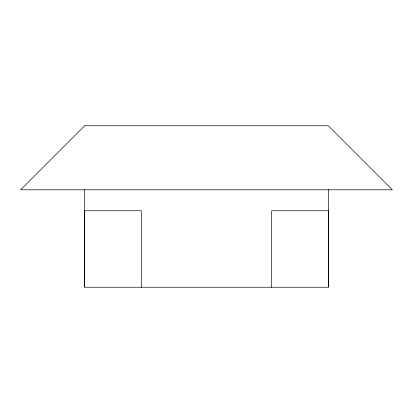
<?xml version="1.0" encoding="UTF-8"?>
<svg xmlns="http://www.w3.org/2000/svg" width="413" height="413" viewBox="0 0 413 413"><rect width="100%" height="100%" fill="white"/><g stroke="black" fill="none" stroke-linecap="round" stroke-linejoin="round"><path stroke-width="0.62" d="M271.682 287.236L271.682 210.749L328.314 210.749L328.314 287.236L84.686 287.236L84.686 210.749L141.344 210.749L141.344 287.236M328.314 189.505L328.314 287.236M84.686 189.505L84.686 287.236M84.686 125.764L20.65 189.799L392.35 189.799L328.314 125.764L84.686 125.764"/></g></svg>
